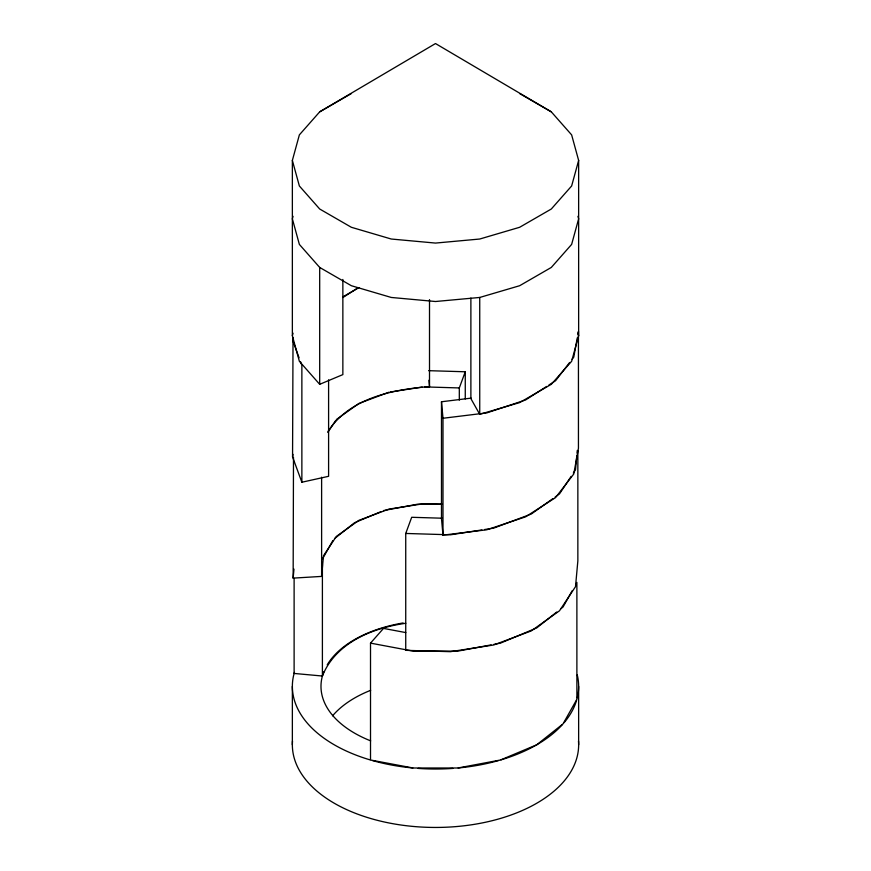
<?xml version="1.0" encoding="UTF-8"?>
<svg xmlns="http://www.w3.org/2000/svg" width="871" height="871" viewBox="0 0 871 871"><rect width="100%" height="100%" fill="white"/><g stroke="black" fill="none" stroke-linecap="round" stroke-linejoin="round"><path stroke-width="1.31" d="M293.494 457.384L293.146 578.126L321.617 576.406L323.489 555.752L336.326 536.438L358.874 520.357L388.923 509.1L423.535 503.743L442.087 504.298M293.146 578.126L293.963 569.09M576.809 455.598L575.513 469.796L573.325 473.095M577.038 453.018L577.277 450.438M328.596 379.821L328.596 476.306L301.867 482.229L292.558 456.937L293.026 337.491M292.558 456.937L293.026 454.368M577.277 337.839L573.76 357.132L572.105 359.277M577.974 333.985L578.442 331.416L578.442 448.293L573.76 474.009L555.546 497.624L525.583 516.841L486.802 529.775L442.991 535.142L441.488 518.637L441.488 401.76L471.146 398.123M342.858 279.471L342.858 374.606L319.69 384.318L299.363 361.28L292.362 335.738L292.362 160.427L299.363 134.885L319.69 111.847L435.5 43.55L551.31 111.847L571.637 134.885L578.638 160.427L578.638 335.738L571.637 361.28L551.31 384.318L519.639 402.598L479.736 414.335L470.884 398.624L470.884 298.056M293.059 216.313L292.362 218.861L299.363 244.403L319.69 267.441L351.361 285.721L391.264 297.457L435.5 301.508L479.736 297.457L519.639 285.721L551.31 267.441L571.637 244.403L578.638 218.861L577.941 216.313M292.362 335.738L293.059 333.19M578.638 160.427L571.637 185.969L551.31 209.007L519.639 227.287L479.736 239.024L435.5 243.074L391.264 239.024L351.361 227.287L319.69 209.007L299.363 185.969L292.362 160.427M577.854 450.775L577.854 560.859L575.513 586.673L559.465 610.811L531.277 630.909L493.726 644.986L450.459 651.682L405.734 650.332L405.734 533.455L411.689 517.287L442.174 518.212M459.311 400.181L459.311 387.943L465.266 371.775L428.674 370.676M322.401 559.149L332.82 540.63M294.115 578.311L294.115 673.446L322.401 676.027C335.651 642.733 372.559 627.893 405.788 623.277M572.269 590.614L563.036 607.011L560.935 608.687M575.568 584.768L576.885 582.416L576.885 699.293L563.036 723.888L536.721 744.803L500.487 760.002L457.896 767.993L413.104 767.993L370.513 760.002L370.513 643.125L383.512 628.405L405.788 632.586M327.768 432.43L335.618 420.628M571.136 476.383L559.465 493.933L555.132 497.025M328.127 431.308C349.652 398.047 392.647 389.511 429.512 386.593L429.512 299.613M569.623 362.499L555.546 380.747L548.893 385.026M334.518 538.637L354.53 522.742L381.095 511.593M556.721 612.03L536.721 627.926L500.487 643.125L493.835 644.377M336.326 419.561L358.874 403.48L388.923 392.222M552.965 498.571L531.277 514.032L493.726 528.12L484.548 529.535M342.88 297.534L357.731 288.018M546.672 386.441L525.583 399.963L486.802 412.898L442.991 418.265L442.991 535.142M319.69 111.847L351.361 93.567M342.858 296.88L358.983 287.572M383.512 510.58L417.59 504.189L441.466 504.189M491.168 644.878L457.896 651.116L413.104 651.116L370.513 643.125M390.252 392.015L422.195 387.072M481.924 529.938L450.459 534.805L405.734 533.455M424.852 386.909L459.311 387.943M519.639 93.567L551.31 111.847M292.558 340.071L299.069 357.774M300.473 361.563L301.867 365.352L301.867 482.229M577.941 333.19L578.638 335.738M441.488 401.76L442.991 418.265M428.935 380.246L429.512 386.593M578.638 686.37L578.638 744.803M479.736 297.457L479.736 414.335M465.266 371.775L465.266 398.962M322.401 564.582L322.401 676.027M321.617 477.199L321.617 576.406M319.69 267.441L319.69 384.318M292.362 686.37L292.362 744.803M578.496 741.014A143.138 82.647 0 0 1 435.5 827.45A143.138 82.647 0 0 1 292.504 741.014M332.591 715.81A114.515 66.109 0 0 1 370.665 690.311M577.266 674.949A143.138 82.647 0 0 1 577.266 697.791M576.591 700.317A143.138 82.647 0 0 1 564.081 722.69M562.296 724.716A143.138 82.647 0 0 1 501.021 759.85M498.539 760.568A143.138 82.647 0 0 1 458.179 767.972M452.844 768.407A143.138 82.647 0 0 1 418.156 768.407M412.821 767.972A143.138 82.647 0 0 1 372.461 760.568M369.979 759.85A143.138 82.647 0 0 1 294.409 672.423M370.665 740.862A114.515 66.109 0 0 1 323.794 671.824M327.213 664.867A114.515 66.109 0 0 1 403.131 622.95"/></g></svg>
